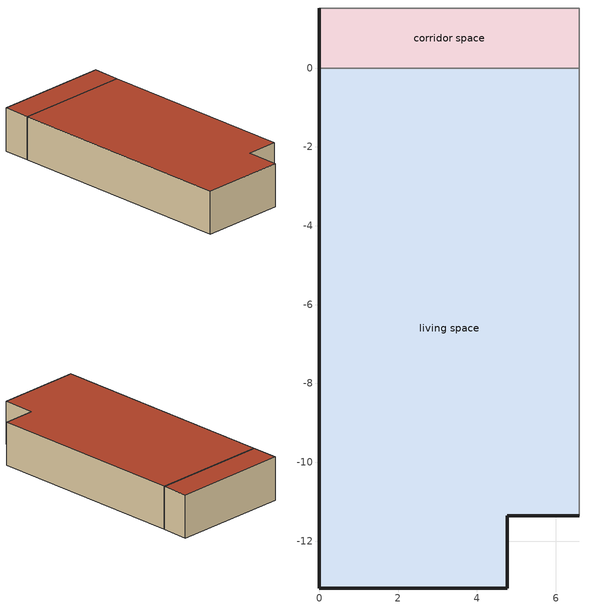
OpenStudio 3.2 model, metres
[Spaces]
living space
 floor foundation: 0,-13.19 0,0 6.59,0 6.59,-11.36 4.77,-11.36 4.77,-13.19 z0
 wall outside: 0,0 0,-13.19 4.77,-13.19 4.77,-11.36 6.59,-11.36 z0:2.44
 wall adiabatic: 6.59,-11.36 6.59,0 0,0 z0:2.44
 roof outside: 4.77,-13.19 4.77,-11.36 6.59,-11.36 6.59,0 0,0 0,-13.19 z2.44
corridor space
 floor foundation: 0,0 0,1.52 6.59,1.52 6.59,0 z0
 wall outside: 0,1.52 0,0 z0:2.44
 wall adiabatic: 0,0 6.59,0 6.59,1.52 0,1.52 z0:2.44
 roof outside: 6.59,0 6.59,1.52 0,1.52 0,0 z2.44
[Site]
Denver Intl Ap_CO_USA: Latitude {deg}=39.83; Longitude {deg}=-104.65; Time Zone {hr}=-7; Elevation {m}=1650
[ClimateZones]
Climate Zone Institution Name 1=Building America; Climate Zone Document Year 1=0; Climate Zone Value 1=Cold
[Site:WaterMainsTemperature]
Calculation Method=Correlation; Annual Average Outdoor Air Temperature {C}=10.8753; Maximum Difference In Monthly Average Outdoor Air Temperatures {deltaC}=23.1524
[Site:GroundTemperature:Deep]
10.8753, 10.8753, 10.8753, 10.8753, 10.8753, 10.8753, 10.8753, 10.8753, 10.8753, 10.8753, 10.8753, 10.8753
[Building]
Building 1: North Axis {deg}=0; Standards Number of Stories=1; Standards Number of Above Ground Stories=1; Standards Building Type=multifamily; Standards Number of Living Units=8
[ThermalZone] Use Ideal Air Loads=No
living zone; corridor zone
[Sizing:Zone] Zone Cooling Design Supply Air Temperature Input Method=SupplyAirTemperature; Zone Cooling Design Supply Air Temperature {C}=14; Zone Cooling Design Supply Air Temperature Difference {deltaC}=11.11; Zone Heating Design Supply Air Temperature Input Method=SupplyAirTemperature; Zone Heating Design Supply Air Temperature {C}=40; Zone Heating Design Supply Air Temperature Difference {deltaC}=11.11; Zone Cooling Design Supply Air Humidity Ratio {kg-H2O/kg-air}=0.0085; Zone Heating Design Supply Air Humidity Ratio {kg-H2O/kg-air}=0.008; Cooling Design Air Flow Method=DesignDay; Heating Design Air Flow Method=DesignDay; Account for Dedicated Outdoor Air System=No; Dedicated Outdoor Air System Control Strategy=NeutralSupplyAir; Dedicated Outdoor Air Low Setpoint Temperature for Design {C}=autosize; Dedicated Outdoor Air High Setpoint Temperature for Design {C}=autosize
living zone; corridor zone
[Space]
Name | Space Type | Thermal Zone | Building Unit
living space | Space Type 1 | living zone | unit 1
corridor space | Space Type 2 | corridor zone
[SpaceType]
Name | Standards Space Type
Space Type 1 | living
Space Type 2 | corridor
[BuildingUnit]
unit 1: Building Unit Type=Residential
[External:File]
8760.csv: File=8760.csv
[People:Definition]
res occupants|living space: Number of People Calculation Method=People; Number of People {people}=3.39; Fraction Radiant=0.319734; Sensible Heat Fraction=0.573; Carbon Dioxide Generation Rate {m3/s-W}=0; Enable ASHRAE 55 Comfort Warnings=No; Mean Radiant Temperature Calculation Type=ZoneAveraged
[People]
res occupants|living space: People Definition=res occupants|living space; Space or SpaceType=living space; Number of People Schedule=occupants; Activity Level Schedule=res occupants activity schedule; Multiplier=1
[Schedule:File]
occupants: External File=8760.csv; Column Number=1; Rows to Skip at Top=1; Number of Hours of Data=8760; Minutes per Item=60
[Schedule:Constant]
res occupants activity schedule: Value=112.539
